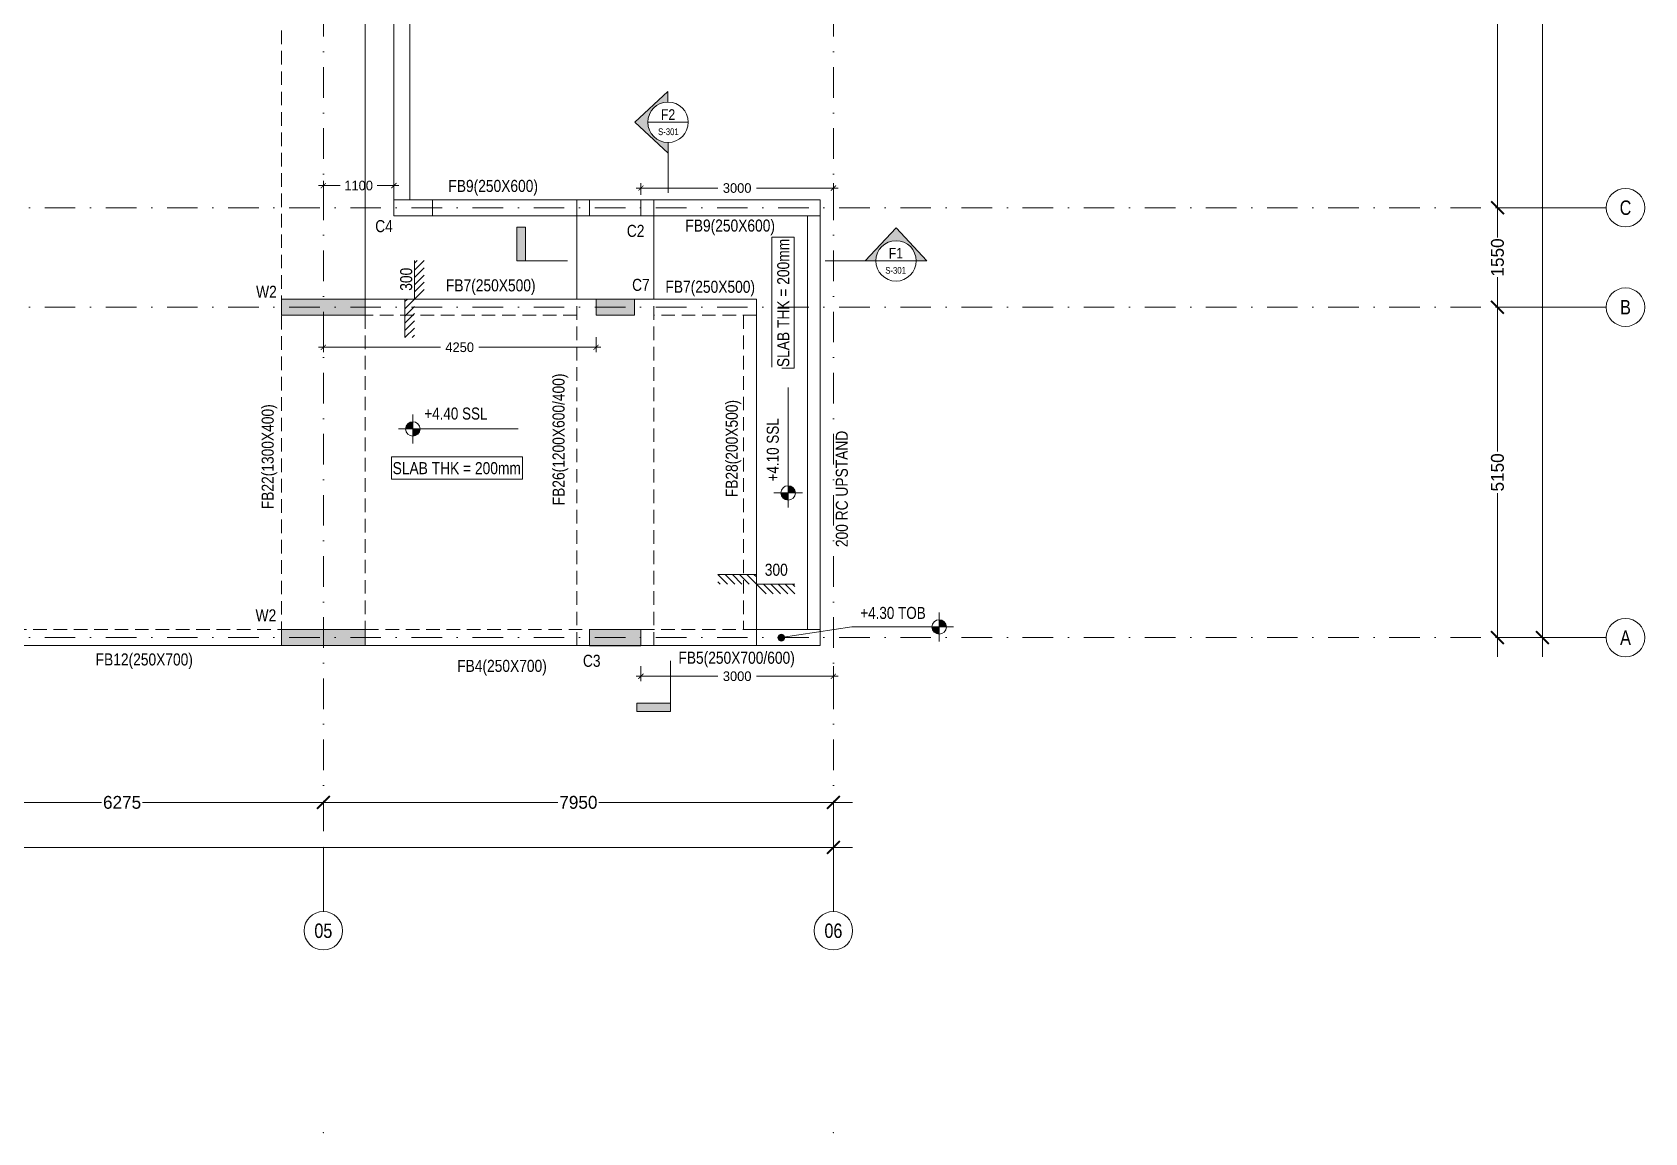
# Model space of a CAD drawing. Header units: millimetres. Extents: x -1760 to 80452, y -32586 to 8596.
# Drawn here: x 25888 to 51022, y -32586 to -15435 of the extents above; entities that cross this region are included whole.
import ezdxf
from ezdxf.enums import TextEntityAlignment as Align

# ---------------------------------------------------------------- set-up
doc = ezdxf.new("R2010")
doc.units = ezdxf.units.MM
doc.header["$LTSCALE"] = 75
for name, pattern in [('DASHDOT2', [12.7, 6.35, -3.175, 0, -3.175]), ('Dot & Dashed', [502.708322, 238.125, -132.291667, 0, -132.291655]), ('Hidden Line', [4.233333, 2.822222, -1.411111])]:
    doc.linetypes.add(name, pattern=pattern)
for name, color, linetype in [('00_A_GRIDS.3D', 1, 'Continuous'), ('02_A_GRIDS.3D', 1, 'Continuous'), ('133-EDEN HILLS- Grid$0$A_DIM 75', 1, 'Continuous')]:
    doc.layers.add(name, color=color, linetype=linetype)
for name, color, linetype, lineweight in [('G-ANNO-DIMS', 111, 'Continuous', 9), ('G-ANNO-SYMB', 111, 'Continuous', 9), ('S-BEAM-IDEN', 2, 'Continuous', 9), ('S-COL', 3, 'Continuous', 13), ('S-COLS-IDEN', 171, 'Continuous', 9), ('S-HATCH', 8, 'Continuous', 9), ('S-SLAB', 3, 'Continuous', 13), ('TXT', 11, 'Continuous', 9)]:
    doc.layers.add(name, color=color, linetype=linetype, lineweight=lineweight)
doc.styles.add('133-5F Grid$0$TEXT 75', font='GOTHIC.TTF', dxfattribs={"height": 150})
doc.styles.add('236 - NAS Mall_CD_GF Plan$0$TEXT 500', font='GOTHIC.TTF', dxfattribs={"height": 350})
doc.styles.add('Arial', font='arial.ttf', dxfattribs={"width": 0.8, "height": 187.5})
doc.styles.add('Arial Narrow_1', font='ARIALN.TTF', dxfattribs={"height": 187.5})
doc.styles.add('Arial Narrow_2', font='ARIALN.TTF', dxfattribs={"height": 262.5})
doc.styles.add('GENERATED_STYLE_3', font='arial.ttf', dxfattribs={"width": 0.8})
doc.styles.add('TEXT 100', font='GOTHIC.TTF', dxfattribs={"height": 200})
doc.dimstyles.new('133-5F Grid$0$DIM 75', dxfattribs={"dimtxt": 150, "dimasz": 80, "dimexe": 75, "dimexo": 75, "dimgap": 75, "dimtad": 0, "dimdec": 0, "dimrnd": 5, "dimzin": 0, "dimdsep": 46, "dimtxsty": '133-5F Grid$0$TEXT 75', "dimblk": '133-5F Grid$0$_ARCHTICK', "dimcen": 0, "dimdle": 75, "dimclrd": 256, "dimclre": 256, "dimclrt": 256, "dimadec": 0, "dimazin": 0, "dimtfac": 1, "dimtdec": 0, "dimtmove": 1, "dimatfit": 3, "dimfxl": 160, "dimfxlon": 1, "dimtolj": 1, "dimtzin": 0, "dimlwd": 0, "dimlwe": 0, "dimarcsym": 0})
doc.dimstyles.new('236 - NAS Mall_CD_GF Plan$0$DIM 500', dxfattribs={"dimtxt": 350, "dimasz": 300, "dimexe": 0, "dimexo": 0, "dimgap": 25, "dimtad": 0, "dimdec": 0, "dimrnd": 5, "dimzin": 0, "dimdsep": 46, "dimtxsty": '236 - NAS Mall_CD_GF Plan$0$TEXT 500', "dimblk": '236 - NAS Mall_CD_GF Plan$0$_ARCHTICK', "dimcen": 0, "dimdle": 300, "dimclrd": 256, "dimclre": 256, "dimclrt": 256, "dimadec": 0, "dimazin": 0, "dimtfac": 1, "dimtdec": 0, "dimtmove": 1, "dimatfit": 3, "dimfxl": 1000, "dimfxlon": 1, "dimtolj": 1, "dimtzin": 0, "dimlwd": 0, "dimlwe": 0, "dimarcsym": 0})

# ---------------------------------------------------------------- blocks, each defined once
blk = doc.blocks.new('WYE_ST-ANN_S_SLAB STEP_R13 - WYE_ST-ANN_S_SLAB STEP_R13-611013-VILLA E - LOWER ROOF')
at = {"layer": 'TXT'}
for p, q in [((-7.5, 0), (-8.01, -0.51)), ((0, 0), (-8.01, 0)), ((-6, 0), (-8, -2)), ((-4.5, 0), (-6.5, -2)), ((-3, 0), (-5, -2)), ((-1.5, 0), (-3.5, -2)), ((0, 0), (-2, -2)), ((0, 2), (0, 0)), ((0, 1.5), (0.5, 2)), ((0, 0), (2, 2)), ((8, 2), (0, 2)), ((1.5, 0), (3.5, 2)), ((3, 0), (5, 2)), ((4.5, 0), (6.5, 2)), ((6, 0), (8, 2)), ((7.5, 0), (8, 0.5))]:
    blk.add_line(p, q, dxfattribs=at)
blk = doc.blocks.new('Spot Elevations - WYE_Spot Elevation - Target Filled-619581-VILLA E - FIRST FLOOR')
at = {"layer": 'G-ANNO-DIMS'}
h = blk.add_hatch(color=256, dxfattribs=at)
edge = h.paths.add_edge_path(flags=0)
edge.add_line((0, 0), (-1.5, 0))
edge.add_arc((0, 0), 1.5, 90, 180, ccw=False)
edge.add_line((0, 1.5), (0, 0))
h = blk.add_hatch(color=256, dxfattribs=at)
edge = h.paths.add_edge_path(flags=0)
edge.add_line((0, 0), (1.5, 0))
edge.add_arc((0, 0), 1.5, 270, 360, ccw=False)
edge.add_line((0, -1.5), (0, 0))
for p, q in [((-3, 0), (3.01, 0)), ((0, -3), (0, 3))]:
    blk.add_line(p, q, dxfattribs=at)
blk.add_circle((0, 0), 1.5, dxfattribs=at)
blk = doc.blocks.new('Standard grid marker')
at = {"layer": '00_A_GRIDS.3D', "linetype": 'Dot & Dashed', "lineweight": 0}
for p, q in [((1000, 0), (0, 0)), ((29352, 0), (30352, 0))]:
    blk.add_line(p, q, dxfattribs=at)
at = {"layer": '00_A_GRIDS.3D', "linetype": 'DASHDOT2', "lineweight": 0}
blk.add_line((1000, 0), (29352, 0), dxfattribs=at)
at = {"layer": '00_A_GRIDS.3D', "linetype": 'Continuous', "lineweight": 0}
for centre in [(-300, 0), (30652, 0)]:
    blk.add_circle(centre, 300, dxfattribs=at)
at = {"layer": '00_A_GRIDS.3D', "linetype": 'Dot & Dashed', "lineweight": 0}
for p in [(1000, 0), (1000, 0), (33800, 0), (33800, 0)]:
    blk.add_point(p, dxfattribs=at)
at = {"layer": '00_A_GRIDS.3D', "lineweight": 0, "style": 'GENERATED_STYLE_3'}
for tag, p in [('AC_MarkerText_1_0', (-464, -51)), ('AC_MarkerText_1_1', (30488, -51))]:
    blk.add_attdef(tag, text='', height=225, rotation=90, dxfattribs=at).set_placement(p, align=Align.TOP_CENTER)
blk = doc.blocks.new('Standard grid marker_2')
at = {"layer": '00_A_GRIDS.3D', "linetype": 'Dot & Dashed', "lineweight": 0}
blk.add_line((1000, 0), (0, 0), dxfattribs=at)
at = {"layer": '00_A_GRIDS.3D', "linetype": 'DASHDOT2', "lineweight": 0}
blk.add_line((1000, 0), (50581, 0), dxfattribs=at)
at = {"layer": '00_A_GRIDS.3D', "linetype": 'Continuous', "lineweight": 0}
blk.add_circle((-300, 0), 300, dxfattribs=at)
at = {"layer": '00_A_GRIDS.3D', "linetype": 'Dot & Dashed', "lineweight": 0}
blk.add_point((1000, 0), dxfattribs=at)
blk.add_point((1000, 0), dxfattribs=at)
at = {"layer": '00_A_GRIDS.3D', "lineweight": 0, "style": 'GENERATED_STYLE_3'}
for tag, p in [('AC_MarkerText_1_0', (-300, -215)), ('AC_MarkerText_1_1', (51881, -215))]:
    blk.add_attdef(tag, text='', height=225, rotation=180, dxfattribs=at).set_placement(p, align=Align.TOP_CENTER)
blk = doc.blocks.new('236 - NAS Mall_CD_GF Plan$0$_ARCHTICK')
at = {"color": 0, "linetype": 'ByBlock', "const_width": 0.15}
blk.add_lwpolyline([(-0.5, -0.5), (0.5, 0.5)], dxfattribs=at)
blk = doc.blocks.new('*D21')
at = {"layer": '02_A_GRIDS.3D', "lineweight": 0, "transparency": 16777216}
for p, q in [((23850, -27438), (26969, -27438)), ((24150, -27859), (24150, -27438)), ((30725, -27438), (27606, -27438)), ((30425, -27859), (30425, -27438))]:
    blk.add_line(p, q, dxfattribs=at)
at = {"layer": 'Defpoints', "color": 0, "transparency": 16777216}
for p in [(30425, -27438), (24150, -27859), (30425, -27859)]:
    blk.add_point(p, dxfattribs=at)
at = {"layer": '02_A_GRIDS.3D', "lineweight": 0, "transparency": 16777216, "xscale": 200, "yscale": 200, "zscale": 200, "rotation": 180}
blk.add_blockref('236 - NAS Mall_CD_GF Plan$0$_ARCHTICK', (24150, -27438), dxfattribs=at)
at = {"layer": '02_A_GRIDS.3D', "lineweight": 0, "transparency": 16777216, "xscale": 200, "yscale": 200, "zscale": 200}
blk.add_blockref('236 - NAS Mall_CD_GF Plan$0$_ARCHTICK', (30425, -27438), dxfattribs=at)
at = {"layer": '02_A_GRIDS.3D', "transparency": 16777216, "insert": (27288, -27438), "char_height": 200, "attachment_point": 5, "style": 'TEXT 100'}
blk.add_mtext('\\A1;6275', dxfattribs=at)
blk = doc.blocks.new('*D22')
at = {"layer": '02_A_GRIDS.3D', "lineweight": 0, "transparency": 16777216}
for p, q in [((30125, -27438), (34081, -27438)), ((30425, -27859), (30425, -27438)), ((38675, -27438), (34719, -27438)), ((38375, -27859), (38375, -27438))]:
    blk.add_line(p, q, dxfattribs=at)
at = {"layer": 'Defpoints', "color": 0, "transparency": 16777216}
for p in [(38375, -27438), (30425, -27859), (38375, -27859)]:
    blk.add_point(p, dxfattribs=at)
at = {"layer": '02_A_GRIDS.3D', "lineweight": 0, "transparency": 16777216, "xscale": 200, "yscale": 200, "zscale": 200, "rotation": 180}
blk.add_blockref('236 - NAS Mall_CD_GF Plan$0$_ARCHTICK', (30425, -27438), dxfattribs=at)
at = {"layer": '02_A_GRIDS.3D', "lineweight": 0, "transparency": 16777216, "xscale": 200, "yscale": 200, "zscale": 200}
blk.add_blockref('236 - NAS Mall_CD_GF Plan$0$_ARCHTICK', (38375, -27438), dxfattribs=at)
at = {"layer": '02_A_GRIDS.3D', "transparency": 16777216, "insert": (34400, -27438), "char_height": 200, "attachment_point": 5, "style": 'TEXT 100'}
blk.add_mtext('\\A1;7950', dxfattribs=at)
blk = doc.blocks.new('*D23')
at = {"layer": '02_A_GRIDS.3D', "lineweight": 0, "transparency": 16777216}
for p, q in [((9375, -27716), (9375, -28138)), ((38375, -27716), (38375, -28138)), ((9075, -28138), (23159, -28138)), ((38675, -28138), (23963, -28138))]:
    blk.add_line(p, q, dxfattribs=at)
at = {"layer": 'Defpoints', "color": 0, "transparency": 16777216}
for p in [(9375, -27716), (38375, -27716), (38375, -28138)]:
    blk.add_point(p, dxfattribs=at)
at = {"layer": '02_A_GRIDS.3D', "lineweight": 0, "transparency": 16777216, "xscale": 200, "yscale": 200, "zscale": 200, "rotation": 180}
blk.add_blockref('236 - NAS Mall_CD_GF Plan$0$_ARCHTICK', (9375, -28138), dxfattribs=at)
at = {"layer": '02_A_GRIDS.3D', "lineweight": 0, "transparency": 16777216, "xscale": 200, "yscale": 200, "zscale": 200}
blk.add_blockref('236 - NAS Mall_CD_GF Plan$0$_ARCHTICK', (38375, -28138), dxfattribs=at)
at = {"layer": '02_A_GRIDS.3D', "transparency": 16777216, "insert": (23561, -28138), "char_height": 200, "attachment_point": 5, "style": 'TEXT 100'}
blk.add_mtext('\\A1;29000', dxfattribs=at)
blk = doc.blocks.new('*D24')
at = {"layer": '02_A_GRIDS.3D', "lineweight": 0, "transparency": 16777216}
for p, q in [((49426, -2920), (49426, -13399)), ((49004, -3220), (49426, -3220)), ((49426, -25170), (49426, -14203)), ((49007, -24870), (49426, -24870))]:
    blk.add_line(p, q, dxfattribs=at)
at = {"layer": 'Defpoints', "color": 0, "transparency": 16777216}
for p in [(49004, -3220), (49007, -24870), (49426, -24870)]:
    blk.add_point(p, dxfattribs=at)
at = {"layer": '02_A_GRIDS.3D', "lineweight": 0, "transparency": 16777216, "xscale": 200, "yscale": 200, "zscale": 200}
for p, rotation in [((49426, -3220), 90), ((49426, -24870), 270)]:
    blk.add_blockref('236 - NAS Mall_CD_GF Plan$0$_ARCHTICK', p, dxfattribs=dict(at, rotation=rotation))
at = {"layer": '02_A_GRIDS.3D', "transparency": 16777216, "insert": (49426, -13801), "char_height": 200, "attachment_point": 5, "rotation": 90, "style": 'TEXT 100'}
blk.add_mtext('\\A1;21650', dxfattribs=at)
blk = doc.blocks.new('*D27')
at = {"layer": '02_A_GRIDS.3D', "lineweight": 0, "transparency": 16777216}
for p, q in [((48726, -9170), (48726, -13495)), ((49148, -9470), (48726, -9470)), ((48726, -18470), (48726, -14144)), ((49148, -18170), (48726, -18170))]:
    blk.add_line(p, q, dxfattribs=at)
at = {"layer": 'Defpoints', "color": 0, "transparency": 16777216}
for p in [(49148, -9470), (48726, -18170), (49148, -18170)]:
    blk.add_point(p, dxfattribs=at)
at = {"layer": '02_A_GRIDS.3D', "lineweight": 0, "transparency": 16777216, "xscale": 200, "yscale": 200, "zscale": 200}
for p, rotation in [((48726, -9470), 90), ((48726, -18170), 270)]:
    blk.add_blockref('236 - NAS Mall_CD_GF Plan$0$_ARCHTICK', p, dxfattribs=dict(at, rotation=rotation))
at = {"layer": '02_A_GRIDS.3D', "transparency": 16777216, "insert": (48726, -13820), "char_height": 200, "attachment_point": 5, "rotation": 90, "style": 'TEXT 100'}
blk.add_mtext('\\A1;8700', dxfattribs=at)
blk = doc.blocks.new('*D28')
at = {"layer": '02_A_GRIDS.3D', "lineweight": 0, "transparency": 16777216}
for p, q in [((48726, -17870), (48726, -18635)), ((49148, -18170), (48726, -18170)), ((48726, -20020), (48726, -19254)), ((49148, -19720), (48726, -19720))]:
    blk.add_line(p, q, dxfattribs=at)
at = {"layer": 'Defpoints', "color": 0, "transparency": 16777216}
for p in [(49148, -18170), (48726, -19720), (49148, -19720)]:
    blk.add_point(p, dxfattribs=at)
at = {"layer": '02_A_GRIDS.3D', "lineweight": 0, "transparency": 16777216, "xscale": 200, "yscale": 200, "zscale": 200}
for p, rotation in [((48726, -18170), 90), ((48726, -19720), 270)]:
    blk.add_blockref('236 - NAS Mall_CD_GF Plan$0$_ARCHTICK', p, dxfattribs=dict(at, rotation=rotation))
at = {"layer": '02_A_GRIDS.3D', "transparency": 16777216, "insert": (48726, -18945), "char_height": 200, "attachment_point": 5, "rotation": 90, "style": 'TEXT 100'}
blk.add_mtext('\\A1;1550', dxfattribs=at)
blk = doc.blocks.new('*D29')
at = {"layer": '02_A_GRIDS.3D', "lineweight": 0, "transparency": 16777216}
for p, q in [((48726, -19420), (48726, -21971)), ((49148, -19720), (48726, -19720)), ((48726, -25170), (48726, -22618)), ((49148, -24870), (48726, -24870))]:
    blk.add_line(p, q, dxfattribs=at)
at = {"layer": 'Defpoints', "color": 0, "transparency": 16777216}
for p in [(49148, -19720), (48726, -24870), (49148, -24870)]:
    blk.add_point(p, dxfattribs=at)
at = {"layer": '02_A_GRIDS.3D', "lineweight": 0, "transparency": 16777216, "xscale": 200, "yscale": 200, "zscale": 200}
for p, rotation in [((48726, -19720), 90), ((48726, -24870), 270)]:
    blk.add_blockref('236 - NAS Mall_CD_GF Plan$0$_ARCHTICK', p, dxfattribs=dict(at, rotation=rotation))
at = {"layer": '02_A_GRIDS.3D', "transparency": 16777216, "insert": (48726, -22295), "char_height": 200, "attachment_point": 5, "rotation": 90, "style": 'TEXT 100'}
blk.add_mtext('\\A1;5150', dxfattribs=at)
blk = doc.blocks.new('133-5F Grid$0$_ARCHTICK')
at = {"color": 0, "linetype": 'ByBlock', "const_width": 0.15}
blk.add_lwpolyline([(-0.5, -0.5), (0.5, 0.5)], dxfattribs=at)
blk = doc.blocks.new('*D49')
at = {"layer": '133-EDEN HILLS- Grid$0$A_DIM 75', "lineweight": 0, "transparency": 16777216}
for p, q in [((35375, -17970), (35375, -17789)), ((38375, -17970), (38375, -17789)), ((35300, -17864), (36576, -17864)), ((38450, -17864), (37174, -17864))]:
    blk.add_line(p, q, dxfattribs=at)
at = {"layer": 'Defpoints', "color": 0, "transparency": 16777216}
for p in [(35375, -18045), (38375, -17864), (38375, -18045)]:
    blk.add_point(p, dxfattribs=at)
at = {"layer": '133-EDEN HILLS- Grid$0$A_DIM 75', "lineweight": 0, "transparency": 16777216, "xscale": 80, "yscale": 80, "zscale": 80, "rotation": 180}
blk.add_blockref('133-5F Grid$0$_ARCHTICK', (35375, -17864), dxfattribs=at)
at = {"layer": '133-EDEN HILLS- Grid$0$A_DIM 75', "lineweight": 0, "transparency": 16777216, "xscale": 80, "yscale": 80, "zscale": 80}
blk.add_blockref('133-5F Grid$0$_ARCHTICK', (38375, -17864), dxfattribs=at)
at = {"layer": '133-EDEN HILLS- Grid$0$A_DIM 75', "transparency": 16777216, "insert": (36875, -17864), "char_height": 150, "attachment_point": 5, "style": '133-5F Grid$0$TEXT 75'}
blk.add_mtext('\\A1;3000', dxfattribs=at)
blk = doc.blocks.new('*D50')
at = {"layer": '133-EDEN HILLS- Grid$0$A_DIM 75', "lineweight": 0, "transparency": 16777216}
for p, q in [((30350, -17825), (30687, -17825)), ((30425, -17970), (30425, -17750)), ((31600, -17825), (31263, -17825)), ((31525, -17970), (31525, -17750))]:
    blk.add_line(p, q, dxfattribs=at)
at = {"layer": 'Defpoints', "color": 0, "transparency": 16777216}
for p in [(30425, -17825), (30425, -18045), (31525, -18045)]:
    blk.add_point(p, dxfattribs=at)
at = {"layer": '133-EDEN HILLS- Grid$0$A_DIM 75', "lineweight": 0, "transparency": 16777216, "xscale": 80, "yscale": 80, "zscale": 80, "rotation": 180}
blk.add_blockref('133-5F Grid$0$_ARCHTICK', (30425, -17825), dxfattribs=at)
at = {"layer": '133-EDEN HILLS- Grid$0$A_DIM 75', "lineweight": 0, "transparency": 16777216, "xscale": 80, "yscale": 80, "zscale": 80}
blk.add_blockref('133-5F Grid$0$_ARCHTICK', (31525, -17825), dxfattribs=at)
at = {"layer": '133-EDEN HILLS- Grid$0$A_DIM 75', "transparency": 16777216, "insert": (30975, -17825), "char_height": 150, "attachment_point": 5, "style": '133-5F Grid$0$TEXT 75'}
blk.add_mtext('\\A1;1100', dxfattribs=at)
blk = doc.blocks.new('*D52')
at = {"layer": '133-EDEN HILLS- Grid$0$A_DIM 75', "lineweight": 0, "transparency": 16777216}
for p, q in [((35375, -25312), (35375, -25547)), ((38375, -25312), (38375, -25547)), ((35300, -25472), (36576, -25472)), ((38450, -25472), (37174, -25472))]:
    blk.add_line(p, q, dxfattribs=at)
at = {"layer": 'Defpoints', "color": 0, "transparency": 16777216}
for p in [(35375, -24745), (38375, -24745), (38375, -25472)]:
    blk.add_point(p, dxfattribs=at)
at = {"layer": '133-EDEN HILLS- Grid$0$A_DIM 75', "lineweight": 0, "transparency": 16777216, "xscale": 80, "yscale": 80, "zscale": 80, "rotation": 180}
blk.add_blockref('133-5F Grid$0$_ARCHTICK', (35375, -25472), dxfattribs=at)
at = {"layer": '133-EDEN HILLS- Grid$0$A_DIM 75', "lineweight": 0, "transparency": 16777216, "xscale": 80, "yscale": 80, "zscale": 80}
blk.add_blockref('133-5F Grid$0$_ARCHTICK', (38375, -25472), dxfattribs=at)
at = {"layer": '133-EDEN HILLS- Grid$0$A_DIM 75', "transparency": 16777216, "insert": (36875, -25472), "char_height": 150, "attachment_point": 5, "style": '133-5F Grid$0$TEXT 75'}
blk.add_mtext('\\A1;3000', dxfattribs=at)
blk = doc.blocks.new('Section - SECTION_HEAD-614868-VILLA E - FOUNDATION')
at = {"layer": 'G-ANNO-SYMB'}
h = blk.add_hatch(color=256, dxfattribs=at)
edge = h.paths.add_edge_path(flags=0)
edge.add_line((-11.86, 0), (-15.02, 0))
edge.add_line((-15.02, 0), (-5.86, 9.83))
edge.add_line((-5.86, 9.83), (3.31, 0))
edge.add_line((3.31, 0), (0.14, 0))
edge.add_arc((-5.86, 0), 6, 0, 180)
for p, q in [((-5.86, 9.83), (-15.02, 0)), ((3.31, 0), (-5.86, 9.83)), ((-15.02, 0), (-11.86, 0)), ((0.14, 0), (15.14, 0)), ((0.14, 0), (3.31, 0))]:
    blk.add_line(p, q, dxfattribs=at)
for start, end in [(0, 180), (0, 180), (180, 0)]:
    blk.add_arc((-5.86, 0), 6, start, end, dxfattribs=at)
blk = doc.blocks.new('Section - SECTION_TAIL-616140-VILLA E - FOUNDATION')
at = {"layer": 'G-ANNO-SYMB'}
blk.add_hatch(color=256, dxfattribs=at).paths.add_polyline_path([(-12.5, 0), (-15, 0), (-15, 10), (-12.5, 10)], flags=0)
for p, q in [((-12.5, 10), (-15, 10)), ((-15, 10), (-15, 0)), ((-12.5, 0), (-12.5, 10)), ((-15, 0), (0, 0)), ((-15, 0), (-12.5, 0))]:
    blk.add_line(p, q, dxfattribs=at)
blk = doc.blocks.new('*D74')
at = {"layer": '133-EDEN HILLS- Grid$0$A_DIM 75', "lineweight": 0, "transparency": 16777216}
for p, q in [((30350, -20345), (32250, -20345)), ((30425, -20185), (30425, -20420)), ((34750, -20345), (32850, -20345)), ((34675, -20185), (34675, -20420))]:
    blk.add_line(p, q, dxfattribs=at)
at = {"layer": 'Defpoints', "color": 0, "transparency": 16777216}
for p in [(30425, -19845), (34675, -19845), (30425, -20345)]:
    blk.add_point(p, dxfattribs=at)
at = {"layer": '133-EDEN HILLS- Grid$0$A_DIM 75', "lineweight": 0, "transparency": 16777216, "xscale": 80, "yscale": 80, "zscale": 80, "rotation": 180}
blk.add_blockref('133-5F Grid$0$_ARCHTICK', (30425, -20345), dxfattribs=at)
at = {"layer": '133-EDEN HILLS- Grid$0$A_DIM 75', "lineweight": 0, "transparency": 16777216, "xscale": 80, "yscale": 80, "zscale": 80}
blk.add_blockref('133-5F Grid$0$_ARCHTICK', (34675, -20345), dxfattribs=at)
at = {"layer": '133-EDEN HILLS- Grid$0$A_DIM 75', "transparency": 16777216, "insert": (32550, -20345), "char_height": 150, "attachment_point": 5, "style": '133-5F Grid$0$TEXT 75'}
blk.add_mtext('\\A1;4250', dxfattribs=at)

msp = doc.modelspace()

# ---------------------------------------------------------------- hatches: boundary and pattern name
at = {"layer": 'G-ANNO-DIMS'}
h = msp.add_hatch(color=256, dxfattribs=at)
h.dxf.hatch_style = 1
edge = h.paths.add_edge_path()
edge.add_arc((37563.5, -24870), 52.4, 0, 360)
at = {"layer": 'S-HATCH'}
for points in [[(31075, -19594.9), (29775, -19594.9), (29775, -19844.9), (31075, -19844.9)], [(34675, -19594.8), (35275, -19594.8), (35275, -19844.7), (34675, -19844.7)], [(31075, -24993.5), (31075, -24743.5), (29775, -24743.5), (29775, -24993.5)], [(35374.9, -24745.2), (34574.9, -24745.2), (34574.9, -24995.2), (35374.9, -24995.2)]]:
    msp.add_hatch(color=256, dxfattribs=at).paths.add_polyline_path(points)

# ---------------------------------------------------------------- linework, layer by layer
at = {"layer": 'G-ANNO-DIMS'}
for p, q in [((37669.6, -20972.7), (37669.6, -22514.1)), ((31920.4, -21617.4), (31819.4, -21617.4)), ((33461.8, -21617.4), (31920.4, -21617.4)), ((37669.6, -22514.1), (37669.6, -22615.1)), ((37563.5, -24870), (38661.6, -24702.9)), ((38661.6, -24702.9), (39922.5, -24702.9))]:
    msp.add_line(p, q, dxfattribs=at)
msp.add_circle((37563.5, -24870), 52.4, dxfattribs=at)
at = {"layer": 'G-ANNO-SYMB'}
for p, q in [((36111.9, -16837.2), (35481.9, -16838.3)), ((39666, -18998.2), (39036, -18998.2))]:
    msp.add_line(p, q, dxfattribs=at)
at = {"layer": 'S-COL'}
for points in [[(32125, -18295.1), (32125, -18045.1), (31525, -18045.1), (31525, -18295.1), (32125, -18295.1)], [(35374.9, -18044.8), (34574.9, -18044.8), (34574.9, -18294.8), (35374.9, -18294.8)], [(31075, -19594.9), (29775, -19594.9), (29775, -19844.9), (31075, -19844.9)], [(34675, -19594.8), (35275, -19594.8), (35275, -19844.7), (34675, -19844.7)], [(31075, -24993.5), (31075, -24743.5), (29775, -24743.5), (29775, -24993.5), (30725, -24993.5)], [(35374.9, -24745.2), (34574.9, -24745.2), (34574.9, -24995.2), (35374.9, -24995.2)]]:
    msp.add_lwpolyline(points, close=True, dxfattribs=at)
at = {"layer": 'S-SLAB', "linetype": 'Hidden Line'}
for p, q in [((29775, -3344.8), (29775, -24994.9)), ((34374.9, -24994.7), (34374.9, -19597.1)), ((35574.9, -24994.7), (35574.9, -19597.1)), ((31075, -19844.9), (31075, -24994.9)), ((34374.9, -19844.9), (31075, -19844.9)), ((37174.8, -19844.9), (35574.9, -19844.9)), ((36974.9, -19844.9), (36974.9, -24745.2)), ((9075.2, -24745), (29775, -24745)), ((31075, -24745), (34575, -24745)), ((35375, -24745), (37174.9, -24745))]:
    msp.add_line(p, q, dxfattribs=at)
at = {"layer": 'S-SLAB'}
for p, q in [((31075, -8045), (31075, -19594.9)), ((31525, -9345), (31525, -18295)), ((34374.9, -19597.1), (34374.9, -18044.8)), ((35574.9, -19597.1), (35574.9, -18044.8)), ((32125, -18295), (34596.5, -18295)), ((35374.9, -18294.8), (38170.2, -18295)), ((37970.2, -18295), (37970.2, -24745)), ((31075, -19594.9), (37174.8, -19594.9)), ((37174.8, -19594.9), (37174.9, -24994.9)), ((37174.9, -24745), (38170.2, -24745))]:
    msp.add_line(p, q, dxfattribs=at)
msp.add_lwpolyline([(3675, -19595), (15175, -19595), (15175, -8045), (11075.1, -8045), (11075, -3095), (40824.9, -3095), (40825.1, -9595), (31775, -9595), (31775, -18045), (38170.2, -18045), (38170.2, -24994.9), (3675, -24994.9)], close=True, dxfattribs=at)
at = {"layer": 'TXT', "flags": 128}
for points in [[(37415.3, -20672.7), (37415.3, -18631.2), (37765.6, -18631.2), (37765.6, -20672.7)], [(31486.1, -22050.5), (33527.6, -22050.5), (33527.6, -22400.8), (31486.1, -22400.8)]]:
    msp.add_lwpolyline(points, close=True, dxfattribs=at)

# ---------------------------------------------------------------- block references
at = {"layer": '00_A_GRIDS.3D', "linetype": 'Continuous'}
ref = msp.add_blockref('Standard grid marker_2', (50421.5, -18169.6), dxfattribs=dict(at, zscale=1000, rotation=180))
ref.add_attrib('AC_MarkerText_1', 'C', dxfattribs={"color": 7, "lineweight": 0, "height": 225, "rotation": 360, "style": 'GENERATED_STYLE_3', "width": 0.8}).set_placement((50721.5, -18057.1), align=Align.TOP_CENTER)
ref = msp.add_blockref('Standard grid marker_2', (50421.5, -19719.9), dxfattribs=dict(at, zscale=1000, rotation=180))
ref.add_attrib('AC_MarkerText_1', 'B', dxfattribs={"color": 7, "lineweight": 0, "height": 225, "rotation": 360, "style": 'GENERATED_STYLE_3', "width": 0.8}).set_placement((50721.5, -19607.4), align=Align.TOP_CENTER)
ref = msp.add_blockref('Standard grid marker_2', (50421.5, -24870), dxfattribs=dict(at, zscale=1000, rotation=180))
ref.add_attrib('AC_MarkerText_1', 'A', dxfattribs={"color": 7, "lineweight": 0, "height": 225, "rotation": 360, "style": 'GENERATED_STYLE_3', "width": 0.8}).set_placement((50721.5, -24757.5), align=Align.TOP_CENTER)
at = {"layer": '02_A_GRIDS.3D', "linetype": 'Dot & Dashed'}
ref = msp.add_blockref('Standard grid marker', (30425, 1214.2), dxfattribs=dict(at, zscale=1000, rotation=270))
ref.add_attrib('AC_MarkerText_1', '05', dxfattribs={"color": 7, "lineweight": 0, "height": 225, "rotation": 360, "style": 'GENERATED_STYLE_3', "width": 0.8}).set_placement((30425, 1626.7), align=Align.TOP_CENTER)
ref.add_attrib('AC_MarkerText_1_1', '05', dxfattribs={"layer": '00_A_GRIDS.3D', "color": 7, "lineweight": 0, "height": 225, "rotation": 360, "style": 'GENERATED_STYLE_3', "width": 0.8}).set_placement((30425, -29325.3), align=Align.TOP_CENTER)
ref = msp.add_blockref('Standard grid marker', (38375, 1214.2), dxfattribs=dict(at, zscale=1000, rotation=270))
ref.add_attrib('AC_MarkerText_1', '06', dxfattribs={"color": 7, "lineweight": 0, "height": 225, "rotation": 360, "style": 'GENERATED_STYLE_3', "width": 0.8}).set_placement((38375, 1626.7), align=Align.TOP_CENTER)
ref.add_attrib('AC_MarkerText_1_1', '06', dxfattribs={"layer": '00_A_GRIDS.3D', "color": 7, "lineweight": 0, "height": 225, "rotation": 360, "style": 'GENERATED_STYLE_3', "width": 0.8}).set_placement((38375, -29325.3), align=Align.TOP_CENTER)
at = {"layer": 'G-ANNO-DIMS', "yscale": 74.99999999999996, "zscale": 74.99999999999996}
for p, xscale in [((31819.4, -21617.4), 74.99999999999996), ((40023.5, -24702.9), -74.99999999999996)]:
    msp.add_blockref('Spot Elevations - WYE_Spot Elevation - Target Filled-619581-VILLA E - FIRST FLOOR', p, dxfattribs=dict(at, xscale=xscale))
at = {"layer": 'G-ANNO-DIMS', "xscale": 74.99999999999996, "yscale": 74.99999999999996, "zscale": 74.99999999999996, "rotation": 90}
msp.add_blockref('Spot Elevations - WYE_Spot Elevation - Target Filled-619581-VILLA E - FIRST FLOOR', (37669.6, -22615.1), dxfattribs=at)
at = {"layer": 'G-ANNO-SYMB', "extrusion": (0, 0, -1)}
for p, xscale, yscale, zscale, rotation in [((-35798, -17145.1), 52.49999999999999, 52.49999999999999, 52.49999999999999, 269.8301738395891), ((-39043.7, -18998.1), 52.49999999999997, 52.49999999999997, 52.49999999999997, 0.05941832616724969)]:
    msp.add_blockref('Section - SECTION_HEAD-614868-VILLA E - FOUNDATION', p, dxfattribs=dict(at, xscale=xscale, yscale=yscale, zscale=zscale, rotation=rotation))
at = {"layer": 'G-ANNO-SYMB'}
for p, xscale, yscale, zscale, rotation in [((34230, -18997.3), 52.49999999999995, 52.49999999999995, 52.49999999999995, 0.009261398922137638), ((35834.8, -25233.4), 52.49999999999996, 52.49999999999996, 52.49999999999996, 90.2385058855003)]:
    msp.add_blockref('Section - SECTION_TAIL-616140-VILLA E - FOUNDATION', p, dxfattribs=dict(at, xscale=xscale, yscale=yscale, zscale=zscale, rotation=rotation))
at = {"layer": 'TXT', "xscale": -75.0000000000001, "yscale": 75.0000000000001, "zscale": 75.0000000000001, "rotation": 90}
msp.add_blockref('WYE_ST-ANN_S_SLAB STEP_R13 - WYE_ST-ANN_S_SLAB STEP_R13-611013-VILLA E - LOWER ROOF', (31847.1, -19594.9), dxfattribs=at)
at = {"layer": 'TXT', "xscale": -75.0000000000001, "yscale": 75.0000000000001, "zscale": 75.0000000000001}
msp.add_blockref('WYE_ST-ANN_S_SLAB STEP_R13 - WYE_ST-ANN_S_SLAB STEP_R13-611013-VILLA E - LOWER ROOF', (37174.9, -24037), dxfattribs=at)

# ---------------------------------------------------------------- texts
at = {"layer": 'G-ANNO-SYMB', "attachment_point": 5}
for s, insert, char_height, width, rotation, style in [('\\A1;F2', (35798.3, -16718.2), 165.37, 126.881, 359.99987, 'Arial Narrow_1'), ('S-301', (35803.4, -16986.5), 105, 323.24, 359.99987, 'Arial Narrow_2'), ('\\A1;F1', (39349.5, -18878.6), 165.37, 126.881, 0.00867, 'Arial Narrow_1'), ('S-301', (39344.5, -19146.9), 105, 323.24, 0.00867, 'Arial Narrow_2')]:
    msp.add_mtext(s, dxfattribs=dict(at, insert=insert, char_height=char_height, width=width, rotation=rotation, style=style))
at = {"layer": 'S-BEAM-IDEN', "lineweight": 20, "char_height": 187.5, "width": 1713.653, "attachment_point": 1, "style": 'Arial Narrow_1'}
for s, insert in [('FB9(250X600)', (32373.5, -17736.4)), ('FB9(250X600)', (36067.7, -18354.2)), ('FB7(250X500)', (32335.7, -19285.8)), ('FB7(250X500)', (35756.7, -19308.1)), ('FB12(250X700)', (26875.5, -25116)), ('FB5(250X700/600)', (35958.8, -25089.3)), ('FB4(250X700)', (32511.2, -25216.1))]:
    msp.add_mtext(s, dxfattribs=dict(at, insert=insert))
at = {"layer": 'S-BEAM-IDEN', "lineweight": 20, "char_height": 187.5, "attachment_point": 1, "rotation": 90, "style": 'Arial Narrow_1'}
for s, insert, width in [('FB26(1200X600/400)', (33997.4, -22807.8), 1713.653), ('FB22(1300X400)', (29463.4, -22868.7), 1713.653), ('FB28(200X500)', (36696.9, -22681.9), 1713.653), ('200 RC UPSTAND', (38412.3, -23459.3), 2331.161)]:
    msp.add_mtext(s, dxfattribs=dict(at, insert=insert, width=width))
at = {"layer": 'S-COLS-IDEN', "char_height": 187.5, "width": 330.696, "attachment_point": 1, "style": 'Arial Narrow_1'}
for s, insert in [('C4', (31233.3, -18363)), ('C2', (35155.2, -18436.8)), ('C7', (35237.6, -19278.2)), ('W2', (29376.8, -19386.3)), ('W2', (29368.4, -24429)), ('C3', (34470.9, -25136.6))]:
    msp.add_mtext(s, dxfattribs=dict(at, insert=insert))
at = {"layer": 'TXT', "char_height": 187.5, "rotation": 90, "style": 'Arial Narrow_1'}
for s, insert, width, attachment_point in [('SLAB THK = 200mm', (37499.6, -20653.9), 2423.1, 1), ('300', (31812.2, -19463.9), 432.911, 7)]:
    msp.add_mtext(s, dxfattribs=dict(at, insert=insert, width=width, attachment_point=attachment_point))
at = {"layer": 'TXT', "char_height": 187.5, "style": 'Arial Narrow_1'}
for s, insert, width, attachment_point in [('SLAB THK = 200mm', (31504.9, -22134.8), 2423.1, 1), ('300', (37663.9, -23718), 432.911, 3)]:
    msp.add_mtext(s, dxfattribs=dict(at, insert=insert, width=width, attachment_point=attachment_point))

# ---------------------------------------------------------------- dimensions: what is measured, and where the dimension line sits
at = {"layer": '02_A_GRIDS.3D'}
dim = msp.add_linear_dim(base=(49426, -24870), p1=(49004.1, -3220), p2=(49007.3, -24870), angle=270, dimstyle='236 - NAS Mall_CD_GF Plan$0$DIM 500', override={"dimtxt": 187.5, "dimasz": 200, "dimtxsty": 'TEXT 100'}, dxfattribs=at)
dim.commit()
dim.dimension.update_dxf_attribs({"geometry": '*D24', "text_midpoint": (49426, -13800.9), "dimtype": 160})
for base, p1, p2, picture, middle in [((48726, -18169.6), (49147.9, -9470), (49147.9, -18169.6), '*D27', (48726, -13819.8)), ((48726, -19719.9), (49147.9, -18169.6), (49147.9, -19719.9), '*D28', (48726, -18944.7)), ((48726, -24870), (49147.9, -19719.9), (49147.9, -24870), '*D29', (48726, -22294.9))]:
    dim = msp.add_linear_dim(base=base, p1=p1, p2=p2, angle=270, dimstyle='236 - NAS Mall_CD_GF Plan$0$DIM 500', override={"dimtxt": 187.5, "dimasz": 200, "dimtxsty": 'TEXT 100'}, dxfattribs=at)
    dim.commit()
    dim.dimension.update_dxf_attribs({"geometry": picture, "text_midpoint": middle})
for base, p1, p2, picture, middle in [((30425, -27437.5), (24150, -27859.4), (30425, -27859.4), '*D21', (27287.5, -27437.5)), ((38375, -27437.5), (30425, -27859.4), (38375, -27859.4), '*D22', (34400, -27437.5))]:
    dim = msp.add_linear_dim(base=base, p1=p1, p2=p2, dimstyle='236 - NAS Mall_CD_GF Plan$0$DIM 500', override={"dimtxt": 187.5, "dimasz": 200, "dimtxsty": 'TEXT 100'}, dxfattribs=at)
    dim.commit()
    dim.dimension.update_dxf_attribs({"geometry": picture, "text_midpoint": middle})
dim = msp.add_linear_dim(base=(38375, -28137.5), p1=(9375, -27715.6), p2=(38375, -27715.6), dimstyle='236 - NAS Mall_CD_GF Plan$0$DIM 500', override={"dimtxt": 187.5, "dimasz": 200, "dimtxsty": 'TEXT 100'}, dxfattribs=at)
dim.commit()
dim.dimension.update_dxf_attribs({"geometry": '*D23', "text_midpoint": (23561.2, -28137.5), "dimtype": 160})
at = {"layer": '133-EDEN HILLS- Grid$0$A_DIM 75'}
for base, p1, p2, picture, middle in [((30425, -17824.7), (31525, -18045), (30425, -18045), '*D50', (30975, -17824.7)), ((38375, -17863.7), (35374.9, -18045), (38375, -18045), '*D49', (36874.9, -17863.7)), ((30425, -20344.5), (34675, -19844.7), (30425, -19844.9), '*D74', (32550, -20344.5)), ((38375, -25471.9), (35375, -24745), (38375, -24744.9), '*D52', (36875, -25471.9))]:
    dim = msp.add_linear_dim(base=base, p1=p1, p2=p2, dimstyle='133-5F Grid$0$DIM 75', dxfattribs=at)
    dim.commit()
    dim.dimension.update_dxf_attribs({"geometry": picture, "text_midpoint": middle})

# ---------------------------------------------------------------- next in the draw order: texts
at = {"layer": 'G-ANNO-DIMS', "insert": (37335.9, -22435.6), "char_height": 187.5, "width": 1733.153, "attachment_point": 1, "rotation": 90, "line_spacing_factor": 0.941778, "style": 'Arial', "bg_fill": 3, "box_fill_scale": 1.25, "bg_fill_color": 256, "bg_fill_true_color": 13158600, "bg_fill_transparency": 0}
msp.add_mtext('+4.10 SSL', dxfattribs=at)
at = {"layer": 'G-ANNO-DIMS', "char_height": 187.5, "line_spacing_factor": 0.941778, "style": 'Arial', "bg_fill": 3, "box_fill_scale": 1.25, "bg_fill_color": 256, "bg_fill_true_color": 13158600, "bg_fill_transparency": 0}
for s, insert, width, attachment_point in [('+4.40 SSL', (31998.9, -21283.7), 1733.153, 1), ('+4.30 TOB', (39813.8, -24390.9), 1170.085, 3)]:
    msp.add_mtext(s, dxfattribs=dict(at, insert=insert, width=width, attachment_point=attachment_point))

doc.saveas('drawing.dxf')
